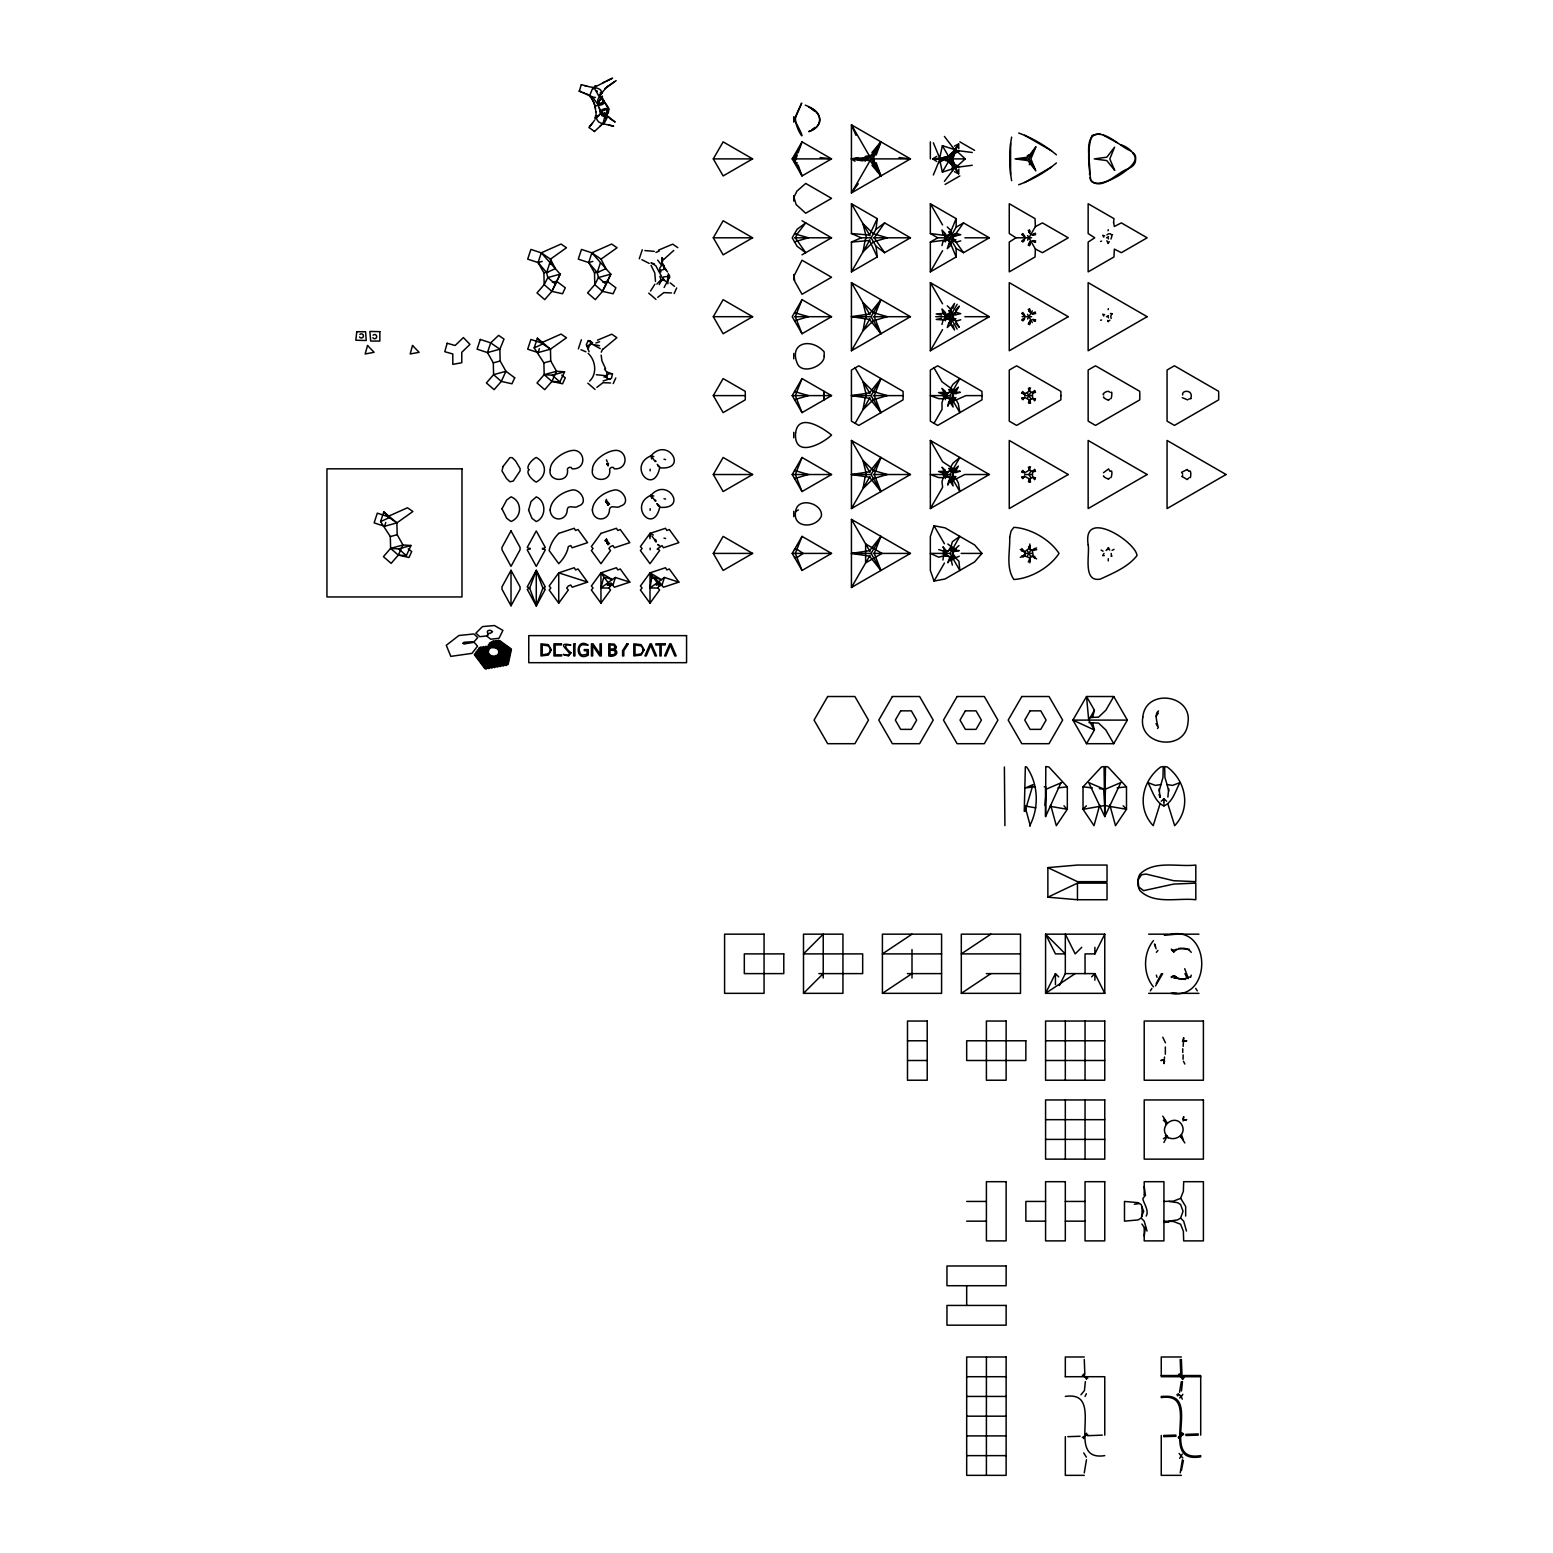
<?xml version="1.0" encoding="UTF-8"?>
<svg xmlns="http://www.w3.org/2000/svg" width="1553" height="1553" viewBox="0 0 1553 1553"><rect width="100%" height="100%" fill="white"/><g stroke="black" fill="none" stroke-linecap="round" stroke-linejoin="round"><path stroke-width="1.5" d="M1045.79 766.561L1045.577 816.567L1060.99 782.634M956.163 256.963L948.961 239.628L930.344 242.054L930.344 271.872L956.163 256.963L956.163 248.441L950.009 237.803L937.721 237.803L930.344 242.054M941.526 315.084L936.226 313.958L943.117 313.434L946.961 315.414L948.961 314.89L950.417 313.415L950.63 309.086L954.532 303.398L952.843 308.562M1168.73 788.613L1167.875 797.116M606.621 539.862L606.466 538.794M982.02 395.607L981.962 399.859L937.721 425.406L933.994 423.328L930.344 421.154L930.344 370.06L933.994 367.886L937.721 365.809L981.962 391.356L982.02 395.607L965.927 395.607L956.221 399.936L952.649 397.607L956.221 399.936L958.356 404.013L959.851 412.632L950.009 395.607L959.851 378.583L953.115 384.193L950.65 388.075L950.417 392.327L950.65 388.075L942.05 381.824L933.994 367.886M1164.536 1057.069L1163.896 1063.591L1164.614 1061.029M1084.266 1472.885L1086.479 1459.762M1180.202 1472.885L1182.415 1459.762M610.213 118.785C605.651 112.534 606.951 125.754 601.05 123.153C595.226 121.6 596.08 113.99 596.08 111.971M745.324 395.607L745.246 399.859L723.135 412.632L713.293 395.607L723.135 378.583L745.246 391.356L745.324 395.607L713.293 395.607M903.147 395.607L903.069 399.859L858.809 425.406L851.432 421.154L851.432 370.06L858.809 365.809L903.069 391.356L903.147 395.607L873.427 395.607M930.344 440.45L942.632 461.746L950.65 466.987L950.417 471.238L950.65 466.987L953.115 463.085L959.851 457.475L950.009 474.519L959.851 491.544L958.356 482.905L956.221 478.848L952.649 476.519L956.221 478.848L964.743 474.519L989.339 474.519L930.344 508.569L930.344 440.45L989.339 474.519M1024.262 811.326L1025.349 766.774L1026.649 767.007C1038.685 784.284 1039.112 808.22 1029.62 825.924M1183.134 1120.994L1183.716 1116.607L1182.998 1119.15M1183.134 1054.914L1183.095 1059.243M950.669 560.652L950.417 556.712L952.358 565.098M1029.853 543.996L1029.503 548.442M1010.595 143.322L1010.595 174.46M1108.163 321.432L1109.832 320.19M945.331 399.723L945.428 397.568L948.961 397.432L952.3 402.149L953.115 407.041L950.65 403.139L950.417 398.888L950.65 403.139M945.331 478.635L945.428 476.48L948.961 476.344L952.3 481.042L953.115 485.934L950.65 482.051L950.417 477.8L950.65 482.051M954.454 171.665L958.628 173.839L958.842 169.122M655.502 281.462L654.784 272.998L651.076 265.388M650.105 470.87L650.183 469.22M650.105 510.316L650.183 508.685M650.105 549.762L650.183 548.131M1106.862 240.696L1108.201 243.452L1108.434 242.443M1181.425 1470.477L1183.405 1460.402M950.514 154.174L948.961 157.067M1155.995 723.698C1161.566 733.094 1152.19 714.632 1158.557 710.925M589.111 351.754L586.296 344.63L588.315 340.612L590.528 341.252L590.412 344.805L586.626 345.775M950.514 548.694L952.3 546.889L948.495 550.791L943.215 552.13L948.456 550.733L950.514 548.694L952.358 541.745L959.851 536.387L950.009 553.412L930.344 553.412L938.73 557.216L945.661 555.353L948.456 556.11L952.3 559.954L948.495 556.052L943.215 554.712L945.661 555.353M1144.212 1235.955L1145.454 1227.316M1104.008 553.412L1102.708 555.663L1104.261 555.586M606.466 459.882L607.262 461.998M606.466 499.348L606 500.357M1182.745 1052.488L1182.745 1048.78M1142.057 1206.526L1142.057 1216.077M930.344 233.532L948.961 235.978L956.163 218.643L930.344 203.734L930.344 233.532L937.721 237.803M950.417 234.522L950.591 230.174L947.291 226.952M1146.211 1216.077C1149.744 1210.156 1142.212 1201.265 1142.989 1198.353L1145.454 1195.266L1144.212 1186.628M1185.677 1216.077L1185.677 1206.526L1180.862 1198.586M876.028 229.281L877.251 218.643L851.432 203.734L851.432 233.532L861.274 237.803L871.097 237.803L876.028 229.281L884.628 222.894L910.446 237.803L884.628 252.693L876.028 246.306L871.097 237.803M956.163 218.643L956.163 227.146L948.534 240.346L950.591 245.432L947.291 248.635L948.786 243.918L951.756 240.831L955.91 239.803L952.028 241.297M651.716 578.143L654.318 577.444L659.889 583.482L657.948 588.005L650.008 588.005L651.716 578.143L650.008 572.843L665.461 567.738L666.878 569.912L669.285 568.961L678.875 582.123L663.422 587.228L660.141 583.054M1108.279 242.928L1109.288 241.647M942.962 560.012L943.409 556.459L946.961 554.712M950.417 313.415L950.63 309.086L947.291 305.863M952.028 320.209L955.91 318.695L951.756 319.743L948.786 322.83L947.291 327.547L950.63 324.305L951.057 321.102L948.786 318.811L945.661 317.996L943.117 319.976L941.972 324.48M1159.14 791.021L1162.983 777.393L1163.216 766.541L1160.615 767.007C1141.921 780.907 1136.427 808.084 1153.219 825.672L1159.916 804.26M1032.531 393.608L1032.531 397.626M1032.531 472.5L1032.531 476.519M1032.531 551.412L1033.366 557.197M1025.077 553.412L1023.621 555.993L1020.282 557.313M1024.922 237.803L1024.029 240.773M1025.174 553.412L1024.456 555.76M649.562 536.523L650.008 533.397L665.461 528.292L666.878 530.466L669.285 529.515L678.875 542.657L663.422 547.763L662.005 545.588L657.171 549.16M950.591 245.432L951.057 242.21L945.661 239.084L943.117 241.103L941.972 245.588M1028.28 562.031L1030.784 556.653M1109.832 392.132C1107.716 389.337 1100.922 394.598 1103.756 394.967M1190.743 398.461C1194.005 389.551 1181.464 389.648 1182.668 394.967M1029.425 232.775L1029.406 229.825L1030.027 231.669M1108.298 558.672L1108.24 560.885M1030.085 322.791L1029.464 324.655L1030.027 320.792M1030.027 243.937L1029.406 245.782L1030.027 241.899M1109.832 471.025L1108.531 468.948L1103.465 472.733M1187.171 469.627L1188.724 471.025M649.989 538.677L650.008 533.397L640.418 546.54L642.068 548.558L640.418 550.558L650.008 563.7L659.598 550.558L657.948 548.558M1029.425 311.668L1029.464 308.756L1030.085 310.619M1029.212 401.839L1029.445 400.732L1029.464 403.314L1030.027 399.703M1029.212 480.751L1029.445 479.644L1029.464 482.226L1030.027 478.615M874.242 158.891L873.427 162.929L876.203 162.832L880.939 175.935L871.971 165.278M667.829 280.977L667.945 283.753M607.126 377.01L606.738 372.021L604.486 369.109M599.342 95.51L600.351 94.054A16.52 16.423 48.5 0 1 600.778 92.636L600.351 92.636M944.418 136.431L954.435 149.515L942.38 145.691L939.681 158.037L935.003 158.891L949.019 160.6L957.502 171.878L951.989 158.891L957.502 145.904L949.019 157.183L939.681 158.037L933.353 142.818M1011.644 137.11C1009.101 151.34 1009.101 166.443 1011.644 180.672M1029.154 322.946L1029.425 321.723M1182.668 475.16L1182.066 476.596M1029.328 164.754L1029.6 163.589M1029.154 244.054L1029.425 242.831M948.786 401.722L947.738 406.187L950.611 400.558L948.786 401.722L951.756 398.655L955.91 397.607L952.028 399.102M948.786 480.634L947.738 485.08L950.611 479.469L948.786 480.634L951.756 477.547L955.91 476.519L952.028 478.013M1023.388 557.003L1024.301 555.411M1108.046 230.737L1108.298 229.708M952.843 324.849L954.532 330.012L950.63 324.305L950.417 319.996L948.961 318.52L946.961 317.996L943.117 319.976L936.226 319.433L941.526 318.326M1174.262 950.009L1173.796 951.814L1171.525 949.873M669.673 277.055L664.121 287.48M950.417 550.131L950.669 546.171L947.815 544.016M629.819 582.123L620.249 568.961L617.822 569.912L616.405 567.738L600.953 572.843L610.543 585.986L608.892 588.005L600.953 588.005L603.515 578.143L605.573 577.444L612.212 579.58L615.396 577.483L629.819 582.123L614.386 587.228L611.106 583.054L607.223 585.209L612.969 585.035L615.396 577.483M1092.633 717.117L1094.419 710.226L1086.518 696.52L1113.753 696.52L1127.362 720.107L1113.753 743.693L1086.518 743.693L1072.909 720.107L1086.518 696.52L1088.711 720.107L1094.419 729.988L1086.518 743.693M963.52 252.693L952.96 237.803L963.52 222.894L989.339 237.803L963.52 252.693L956.163 248.441M955.639 323.238L959.269 327.275L952.96 316.696L959.269 306.135L955.639 310.173M1165.332 1047.013L1165.332 1054.254M1029.367 548.578L1030.357 545.88M1030.901 392.152L1028.804 389.919L1030.551 388.056M1030.901 471.064L1028.804 468.831L1030.551 466.968M954.532 390.366L953.057 395.607L954.532 400.849L953.115 395.607L954.532 390.366L958.356 387.202L956.221 391.278L952.649 393.608L956.221 391.278M954.532 469.278L953.057 474.519L954.532 479.761L953.115 474.519L954.532 469.278L958.356 466.114L956.221 470.19L952.649 472.52L956.221 470.19M953.115 553.412L954.532 548.17L953.057 553.412L954.532 558.672L952.105 553.412M960.763 240.87L956.318 242.113L952.649 239.803L952.105 237.803L952.649 235.804L956.318 233.474L960.763 234.736L955.91 235.804L951.756 234.755L948.786 231.688L950.611 232.853M960.763 319.763L956.299 321.044L952.649 318.695L952.105 316.696L952.649 314.715L956.299 312.367L960.763 313.648L955.91 314.715L951.756 313.667L948.786 310.581L950.611 311.745M958.939 151.029L954.532 153.65L952.649 156.892M1099.718 804.959L1094.03 825.672L1083.023 809.307L1083.023 786.866L1101.426 767.007L1104.047 766.541L1104.765 816.567L1120.82 782.596L1105.484 789.138L1104.765 805.522L1083.023 809.307L1086.382 805.793M1108.085 309.649L1108.357 308.659M1181.484 1390.944L1182.493 1381.568M946.049 553.412L945.991 556.401M1182.998 1040.238L1183.716 1037.676L1183.134 1046.353M953.542 157.144L954.532 153.65M1163.896 1142.484L1167.177 1136.175C1157.994 1126.857 1174.282 1113.579 1181.503 1124.294C1188.045 1134.777 1173 1143.746 1165.371 1135.282M603.476 100.557A2.232 2.232 0 0 0 600.797 98.965A5.435 5.416 -70.1 0 0 598.992 105.002L598.895 104.925M1190.627 977.322L1191.248 975.148M1028.358 402.906L1030.901 399.063M1028.358 481.818L1030.901 477.975M661.5 280.2L659.249 284.607M606.097 113.835L606.835 111.894M600.642 94.811C604.855 86.696 590.664 87.919 587.189 86.191M1024.98 811.501L1033.017 784.653L1025.349 787.934L1035.074 786.789M659.967 270.474L663.772 269.504L663.888 265.971L661.656 265.311L659.909 267.795L659.559 271.697L661.151 271.794M669.459 277.521L669.421 275.017M606 539.823L607.262 540.91M600.293 94.519L606.194 87.803L616.172 80.601M601.788 111.564C601.03 117.446 611.047 113.777 607.961 109.855A4.64 4.64 0 0 0 602.059 111.738M678.875 582.123L664.432 577.483L662.005 585.035L659.598 585.986L650.008 572.843L640.418 585.986L642.068 588.005L640.418 590.024L650.008 603.166L659.598 590.024L657.948 588.005M380.601 521.614L383.805 511.888L396.889 522.876L397.16 534.698L402.984 544.987L398.325 555.1L391.142 563.37L383.436 556.653L390.599 548.384L402.984 544.987L411.001 545.491L406.362 555.625L398.325 555.1L390.599 548.384L390.327 536.581L380.601 521.614L389.357 517.595M383.805 511.888L387.706 516.567L407.488 507.773L412.904 511.5L396.889 522.876L387.706 516.567L377.321 513.15L374.118 522.876L384.523 526.292L385.804 522.41M555.566 284.257L547.84 277.56L546.617 272.629L538.095 262.554L527.69 259.137L530.893 249.412L541.279 252.828L560.206 274.143L551.897 291.362L544.715 299.632L537.008 292.915L544.171 284.645L543.899 272.843L538.095 262.554L541.279 252.828L561.06 244.035L566.476 247.762L550.461 259.137L550.558 263.874M549.801 262.903L546.617 272.629L555.372 268.611L550.461 259.137L541.279 252.828M534.174 347.911L537.377 338.185L550.461 349.173L550.733 360.995L556.556 371.283L551.897 381.397L544.715 389.667L537.008 382.95L544.171 374.681L556.556 371.283L564.574 371.788L559.934 381.922L551.897 381.397L544.171 374.681L543.899 362.878L534.174 347.911L542.929 343.892M537.377 338.185L541.279 342.864L561.06 334.07L566.476 337.797L550.461 349.173L541.279 342.864L530.893 339.447L527.69 349.173L538.095 352.589L539.376 348.707M603.01 282.374L607.145 281.248L615.881 287.771L613.144 293.75L602.486 291.362L594.78 284.645L594.508 272.843L588.684 262.554L591.868 252.828L611.649 244.035L617.065 247.762L601.05 259.137L591.868 252.828L581.482 249.412L578.279 259.137L588.684 262.554L597.206 272.629L598.429 277.56L606.155 284.257L602.486 291.362L595.323 299.632L587.597 292.915L594.78 284.645L598.429 277.56L610.795 274.143L591.868 252.828M600.39 262.903L597.206 272.629L605.961 268.611L601.05 259.137M578.376 348.862L581.366 339.758M639.273 258.827L642.282 249.722M1028.222 324.092L1030.901 320.151M1028.222 245.18L1029.697 242.21L1033.929 240.54M607.048 111.408L607.553 107.972M934.032 525.749L930.344 536.387L930.344 570.456L934.032 581.094L945.098 578.958L974.585 561.934L981.962 553.412L974.585 544.909L945.098 527.865L934.032 525.749L944.418 543.725M607.689 109.758L607.728 109.681A5.105 2.465 -16.3 0 0 600.234 111.661A15.161 6.794 11.7 0 1 600.332 112.534L599.943 114.281L605.301 114.204L614.872 121.872M798.087 152.776L802.027 141.867L831.534 158.891L802.027 175.935L792.205 158.891L802.027 141.867L794.165 158.891L802.027 175.935L798.087 165.026M802.027 299.671L795.33 316.696L802.027 333.74L831.534 316.696L802.027 299.671L792.205 316.696L802.027 333.74M876.203 154.951L880.939 141.867L871.971 152.505L873.427 154.854L865.137 156.465M802.027 378.583L795.33 395.607L802.027 412.632L831.534 395.607L802.027 378.583L792.205 395.607L802.027 412.632M802.027 457.475L795.33 474.519L802.027 491.544L831.534 474.519L802.027 457.475L792.205 474.519L802.027 491.544M880.939 299.671L874.242 316.696L880.939 333.74L869.525 319.413L851.432 316.696L869.525 313.978L880.939 299.671L871.097 316.696L880.939 333.74M802.027 536.387L795.33 553.412L802.027 570.456L831.534 553.412L802.027 536.387L792.205 553.412L802.027 570.456M880.939 378.583L874.242 395.607L880.939 412.632L869.525 398.325L851.432 395.607L869.525 392.89L880.939 378.583L871.097 395.607L880.939 412.632M880.939 457.475L874.242 474.519L880.939 491.544L869.525 477.237L851.432 474.519L869.525 471.801L880.939 457.475L871.097 474.519L880.939 491.544M880.939 536.387L874.242 553.412L880.939 570.456L869.525 556.129L851.432 553.412L869.525 550.694L880.939 536.387L871.097 553.412L880.939 570.456M949.446 558.401L947.815 562.807L950.766 558.09M536.27 570.378L529.67 588.141L536.27 605.884L545.297 589.344L542.871 588.141L536.27 570.378L527.224 586.937L529.67 588.141L527.224 589.344L536.27 605.884L542.871 588.141L545.297 586.937L536.27 570.378L536.27 605.884M1022.864 320.986L1024.301 318.773M1022.864 242.093L1024.301 239.88M1022.883 399.742L1024.708 397.122M1022.883 478.654L1024.708 476.033M1103.62 396.889C1101.795 396.791 1108.939 401.955 1109.832 399.082M1103.62 475.8C1101.795 475.684 1108.939 480.867 1109.832 477.994M877.251 218.643L869.525 235.085L851.432 233.532M933.353 174.965L939.681 159.745L942.38 172.092L954.435 168.268L944.418 181.352M1161.508 973.615L1156.208 983.476M1162.673 973.615L1155.529 985.941M601.263 352.182L602.603 349.153M662.18 262.146L663.519 259.118M551.897 291.362L560.206 274.143L547.84 277.56L544.171 284.645L551.897 291.362L562.555 293.75L565.292 287.771L556.556 281.248L552.422 282.374M602.486 291.362L610.795 274.143L606.155 284.257M613.221 383.591L615.784 378M674.138 293.556L676.7 287.965M858.285 157.668L851.432 158.891L870.107 160.6L880.939 175.935L873.077 158.891L880.939 141.867L870.107 157.183L851.432 158.891L854.985 161.26M1024.029 319.685L1024.708 318.229M654.9 284.16L650.513 291.052M1179.542 1392.303L1181.309 1381.626M1085.042 1396.438L1086.343 1393.74M1179.678 1458.325L1182.279 1454.113M604.777 116.591L602.855 124.298M1058.738 976.895L1055.438 973.615L1045.577 993.338L1104.765 993.338L1104.765 934.168L1045.577 934.168L1045.577 993.338L1075.181 973.615M1059.398 985.456L1065.319 973.615L1065.319 934.168L1075.181 953.891L1081.742 947.311M1085.042 973.615L1085.042 953.891L1094.904 953.891L1104.765 934.168M666.509 281.753L662.452 279.404M793.758 116.727L793.758 122.143M793.758 195.639L793.758 201.055M793.758 353.443L793.758 358.859M793.758 432.355L793.758 437.771M793.758 511.248L793.758 516.683M1178.552 1438.059L1181.581 1432.662M865.137 161.337L866.438 158.891M511.015 570.3L501.988 586.859L501.988 589.266L511.015 605.806L520.061 589.266L520.061 586.859L511.015 570.3L511.015 605.806M1083.528 1438.602L1086.556 1433.205M1179.465 1438.602L1182.493 1433.205M713.293 158.891L723.135 141.867L752.623 158.891L723.135 175.935L713.293 158.891L752.623 158.891M713.293 237.803L723.135 220.759L752.623 237.803L723.135 254.828L713.293 237.803L752.623 237.803M713.293 316.696L723.135 299.671L752.623 316.696L723.135 333.74L713.293 316.696L752.623 316.696M793.758 274.532L793.758 279.967M870.107 160.6L851.432 192.96L851.432 124.822L910.446 158.891L851.432 192.96L858.285 183.739M862.847 160.93L851.432 158.891L871.097 158.891L880.939 141.867M713.293 474.519L723.135 457.475L752.623 474.519L723.135 491.544L713.293 474.519L752.623 474.519M861.274 237.803L851.432 242.054L851.432 271.872L869.952 239.803M713.293 553.412L723.135 536.387L752.623 553.412L723.135 570.456L713.293 553.412L752.623 553.412M942.38 172.092L949.019 160.6L945.661 160.833M936.731 156.348L932.751 158.891L950.009 158.891L958.628 143.944L954.454 146.137M851.432 350.764L910.446 316.696L851.432 282.646L851.432 350.764L869.952 318.714M930.344 271.872L942.555 250.693M855.082 423.348L869.952 397.607M1034.842 169.161L1028.921 158.891L1034.842 148.622M930.344 350.764L930.344 282.646L989.339 316.696L930.344 350.764L942.555 329.605M950.203 320.908L948.534 319.258L957.133 304.349M851.432 508.569L910.446 474.519L851.432 440.45L851.432 508.569L869.952 476.519M1016.011 237.803L1009.256 242.054L1009.256 271.872L1035.055 256.963L1035.366 248.985L1028.921 237.803L1016.011 237.803L1009.256 233.532L1009.256 203.734L1035.055 218.643L1035.366 226.622L1028.921 237.803M1027.581 240.113L1028.261 238.91M933.994 423.328L942.05 409.39L941.972 402.848L943.156 398.81L945.428 397.568M851.432 587.48L910.446 553.412L851.432 519.362L851.432 587.48L870.01 555.314M1027.581 319.006L1028.261 317.821M1032.299 322.578L1028.921 316.696L1032.299 310.833M930.344 508.569L942.632 487.273L941.972 481.76L943.156 477.722L945.428 476.48M1106.493 237.803L1108.493 236.638M1027.329 398.364L1028.261 396.733M1024.747 395.607L1028.921 395.607L1030.998 392.016M934.032 581.094L944.418 563.098M1106.493 316.696L1108.493 315.55M1024.747 474.519L1028.921 474.519L1030.998 470.908M1027.523 555.819L1028.261 554.537M1024.747 553.412L1028.921 553.412L1030.998 549.82M1088.711 720.107L1094.419 710.226M1113.753 696.52L1105.852 710.226L1098.553 717.117L1088.983 717.622M597.517 116.941C603.806 111.001 593.168 119.367 595.381 119.018M1180.979 1397.273L1182.823 1394.283M594.566 120.299L593.964 121.018M1030.105 557.294L1029.853 562.846M1150.327 990.872L1151.899 988.407M1046.314 766.541L1048.916 767.007L1067.319 786.866L1067.319 809.307L1056.312 825.672L1050.624 804.959M1157.567 728.493L1158.422 727.231M593.479 121.736L588.878 127.482L594.488 131.442M1029.95 547.685L1025.368 551.276M1034.725 548.403L1032.939 550.422M601.36 93.238L602.428 92.869M558.731 603.166L568.32 590.024L566.67 588.005L568.32 585.986L570.747 585.035L572.164 587.228L587.597 582.123L578.027 568.961L575.6 569.912L574.183 567.738L558.731 572.843L549.16 585.986L550.791 588.005L549.16 590.024L558.731 603.166L558.731 572.843L587.597 582.123M600.953 588.005L612.212 579.58L600.953 572.843L591.382 585.986L593.013 588.005L591.382 590.024L600.953 603.166L610.543 590.024L608.892 588.005M884.628 222.894L874.242 237.803L884.628 252.693M592.489 123.192L591.111 124.881M1187.715 399.897L1182.26 397.665M589.616 381.087C597.478 373.671 595.595 360.374 588.199 353.366M1110.414 313.512C1114.627 313.745 1109.483 313.648 1111.133 318.462M955.949 549.218L952.649 551.431L958.939 545.549M1156.364 952.338L1157.917 950.455M1111.734 314.036L1111.948 313.764M590.781 125.269L589.674 126.589M1153.471 940.633C1142.93 953.096 1142.93 974.41 1153.471 986.873M1179.678 1397.952L1180.979 1396.438L1179.678 1394.924M664.024 259.215L673.75 250.46M594.372 131.578L602.836 123.677L613.61 126.201M603.049 349.173L616.871 337.68L611.804 334.186L597.459 340.185M1023.058 318.734L1021.758 320.19L1023.388 319.607M1023.058 239.9L1021.758 241.356L1023.388 240.715M1176.223 949.116L1173.796 951.814L1171.389 949.116M592.392 88.851L589.888 95.024L594.022 103.08M650.008 588.005L664.432 577.483M954.61 555.411L951.989 556.848M1033.347 391.802L1034.647 390.424M1033.347 470.695L1034.647 469.317M657.754 297.361L663.849 292.624L671.478 292.935M596.857 387.376L602.972 382.698L610.562 382.97M949.757 154.951L952.3 152.369M943.215 394.326L948.495 392.967L952.3 389.085L948.456 392.928L943.215 394.326L938.556 392.579L943.156 392.404L946.961 394.326L943.156 392.404M943.215 473.219L948.456 471.821L952.3 467.977L948.495 471.879L943.215 473.219L938.556 471.491L943.156 471.297L946.961 473.219L943.156 471.297M803.503 993.338L842.949 993.338L842.949 934.168L803.503 934.168L803.503 993.338L823.226 973.615M1091.604 976.895L1094.904 973.615L1104.765 993.338M1032.9 392.773L1035.307 391.278L1031.891 392.598M1032.9 471.685L1035.307 470.171L1031.891 471.491M945.331 233.668L945.331 241.919L946.495 237.803L945.331 233.668L941.972 230.019L943.117 234.484L946.282 235.862L950.203 233.61M945.331 312.58L945.331 320.83L946.495 316.696L945.331 312.58L941.972 308.931L943.117 313.434L946.282 314.774L950.203 312.502M1033.89 391.764L1033.075 392.579L1034.162 392.23M1033.89 470.675L1033.075 471.491L1034.162 471.141M603.108 381.009L611.474 378.33L612.484 373.904L609.009 373.768L605.922 375.729L596.294 374.719M1004.383 766.988L1004.907 825.652M662.51 279.443L663.675 276.9L669.032 276.259M1022.243 556.712L1024.495 555.45M943.117 241.103L946.961 239.084M943.117 319.976L946.961 317.996M1036.608 547.898L1031.658 550.441M1056.409 162.968C1045.363 172.267 1032.279 179.837 1018.69 184.749M1161.256 801.212L1163.935 798.766L1166.633 801.212M972.256 152.505L955.91 150.369L965.248 158.891L955.91 167.413L972.256 165.278M1106.862 234.891C1109.619 232.115 1113.637 234.231 1110.939 239.046M530.117 548.267L527.224 549.878L536.27 566.437L545.297 549.878L542.405 548.267M542.405 549.083L545.297 547.471L536.27 530.932L527.224 547.471L530.117 549.083M656.259 585.209L659.889 583.482M1031.891 313.687L1035.502 312.25L1033.599 312.638M1171.525 977.633L1173.796 975.692L1176.417 976.915M808.764 107.235C823.245 111.583 823.226 127.404 808.667 131.617C827.244 124.686 820.217 110.671 805.289 105.158M606.563 114.98L607.029 116.65L604.078 112.573M604.894 88.56L605.922 87.745M1031.891 234.775L1035.579 233.377L1033.657 233.765M653.813 456.601L650.979 455.805C626.966 466.055 653.502 496.436 659.714 467.802C688.891 470.656 668.062 436.082 650.979 455.805L651.658 458.931M653.813 496.048L650.979 495.252C627.956 505.385 653.386 535.183 659.714 507.268C688.251 509.772 667.635 476.441 650.979 495.252L651.658 498.377M1027.232 155.999L1028.843 154.756M1028.843 391.472L1025.368 393.472M1028.843 470.365L1025.368 472.384M606.505 87.279L607.922 86.211M963.52 222.894L956.163 227.146M600.215 125.832L601.38 125.036M608.038 86.133L612.29 83.163M811.928 129.598L814.82 127.56M798.456 509.869L796.495 510.956M1114.064 549.316L1112.123 550.364M1177.426 1395.817L1179.193 1394.613M1080.946 1394.769L1084.44 1390.537L1085.372 1381.626M1176.883 1394.769L1178.397 1393.74M1163.411 1138.737L1167.177 1136.175L1168.07 1137.98M1106.144 550.5L1108.493 547.918L1109.735 550.111M1188.724 477.994L1187.23 479.547L1182.26 476.577M612.542 82.988L614.872 81.455M911.999 934.168L882.415 953.891L941.584 953.891M882.415 993.338L941.584 993.338L941.584 934.168L882.415 934.168L882.415 993.338L911.999 973.615M990.892 934.168L961.307 953.891L1020.496 953.891M961.307 993.338L1020.496 993.338L1020.496 934.168L961.307 934.168L961.307 993.338L990.892 973.615M599.885 97.8L593.945 87.512L612.561 78.116M1051.556 166.967L1024.592 182.536M948.786 243.918L950.611 242.753M948.786 322.83L950.611 321.665L950.417 319.996M1189.695 977.031L1183.386 979.166L1178.513 978.584L1173.796 975.692L1171.176 976.915M1155.995 716.515L1158.422 712.982M802.027 254.828L831.534 237.803L802.027 220.759M945.098 184.438L959.851 175.935M851.432 271.872L877.251 256.963L876.028 246.306M478.615 648.28L481.003 646.883M477.179 650.241L483.546 646.553M489.273 643.253L493.64 640.729M475.723 652.221L486.108 646.223M488.186 645.019L496.145 640.438M474.286 654.182L487.448 646.592M488.302 646.087L498.629 640.127M474.577 655.152L488.205 647.29M489.059 646.786L499.833 640.574M475.179 655.948L488.962 647.989M489.836 647.485L500.707 641.214M475.781 656.744L489.7 648.708M490.593 648.183L501.58 641.835M476.383 657.521L489.001 650.241M492.942 647.97L502.473 642.476M476.985 658.317L488.516 651.658M494.825 648.028L503.347 643.097M477.586 659.113L488.632 652.745M496.125 648.416L504.22 643.738M478.188 659.909L489.02 653.658M497.115 648.979L505.113 644.359M478.79 660.704L489.641 654.434M497.872 649.678L505.987 645M479.392 661.5L490.496 655.075M498.416 650.513L506.86 645.621M479.993 662.277L491.622 655.56M498.688 651.484L507.753 646.262M480.595 663.073L493.097 655.851M498.571 652.687L508.627 646.883M481.197 663.869L495.718 655.482M497.348 654.531L509.5 647.523M481.799 664.665L510.393 648.145M482.381 665.461L511.267 648.785M482.983 666.237L511.5 649.775M483.585 667.033L511.228 651.076M484.187 667.829L510.937 652.396M484.788 668.625L510.646 653.697M485.875 669.129L510.374 654.997M488.729 668.625L510.083 656.298M491.583 668.12L509.792 657.598M494.436 667.615L509.52 658.899M497.271 667.111L509.229 660.2M500.124 666.606L508.957 661.5M502.978 666.082L508.666 662.82M505.832 665.577L508.375 664.121M938.73 162.696L943.215 160.192M1082.344 1437.418L1087.741 1434.39M1178.281 1437.418L1183.677 1434.39M1160.829 784.576L1155.316 785.41L1147.881 782.596C1152.481 790.613 1154.83 801.853 1163.935 805.949C1173.059 801.853 1175.407 790.613 1179.989 782.596L1172.573 785.41L1167.06 784.576L1164.905 777.393L1164.672 766.541L1167.274 767.007C1185.948 780.907 1191.442 808.084 1174.67 825.672L1167.972 804.26M1180.144 1435.069L1183.134 1433.477M656.861 284.102L660.976 279.928L659.85 276.376M946.961 396.889L943.156 398.81L938.556 398.636L930.344 395.607L950.009 395.607M946.961 475.8L943.156 477.722L938.556 477.547L930.344 474.519L950.009 474.519M1188.724 399.082L1190.918 398.636M611.96 78.407L606 81.241M1047.867 897.188L1077.452 883.133L1107.037 883.133L1107.037 899.731L1077.452 899.731L1047.867 897.188L1047.867 867.603L1077.452 865.06L1107.037 865.06L1107.037 881.658L1077.452 881.658L1047.867 867.603M604.816 81.804L602.913 82.678M659.462 281.656L661.966 280.549M600.662 110.826L600.759 110.904A4.426 4.407 0 0 0 605.631 114.806M1112.53 234.639L1111.696 234.891M1061.631 782.596L1046.314 789.138L1045.091 805.541M959.249 556.207L955.949 557.605L952.649 555.411M956.299 312.367L953.29 313.59L952.435 316.696L953.29 319.821L956.299 321.044M599.691 97.198L599.477 97.276A4.834 4.756 -70.8 0 0 598.293 103.605M956.318 233.474L953.29 234.678L952.435 237.803L953.29 240.909L956.318 242.113M1036.705 549.665L1031.871 550.636M595.673 85.726L594.605 86.133M658.414 250.188L672.721 244.151L677.787 247.645M655.91 252.401L659.171 251.14M595.906 342.98L599.613 341.757M1033.017 313.745L1034.201 313.376M1033.017 234.833L1034.201 234.484M1100.572 241.433L1101.582 241.123M950.611 390.657L948.786 389.492L951.756 392.579L955.91 393.608L960.298 392.288L952.028 392.113M950.611 469.569L948.786 468.404L951.756 471.471L955.91 472.52L960.298 471.18L952.028 471.005M1034.764 556.42L1031.658 556.401M1184.201 1120.354L1186.744 1119.635L1184.493 1120.062M1184.201 1041.442L1186.764 1040.724L1182.415 1041.345M1163.411 1059.825L1160.848 1060.544L1163.022 1060.097M595.265 106.089L598.662 105.158M538.095 262.554L542.211 261.409M543.899 272.843L548.461 271.581M588.684 262.554L592.8 261.409M594.508 272.843L599.05 271.581M493.31 362.878L500.144 360.995L499.872 349.173L504.026 339.098L498.629 335.37L490.69 342.864L487.487 352.589L493.31 362.878L493.582 374.681L486.4 382.95L494.126 389.667L501.308 381.397L505.948 371.283L500.144 360.995M538.095 352.589L550.461 349.173M543.899 362.878L550.733 360.995M544.171 374.681L552.208 375.205L564.574 371.788M384.523 526.292L396.889 522.876M390.327 536.581L397.16 534.698M390.599 548.384L398.636 548.908L411.001 545.491M1024.475 397.646L1021.544 397.976M1024.475 476.538L1021.544 476.887M945.661 156.969L948.456 156.212L943.215 157.61L946.961 157.61M1100.572 320.248L1101.582 319.996M1035.521 392.443L1032.337 392.734M1035.521 471.355L1032.337 471.627M1035.657 313.609L1032.337 313.822L1028.785 310.988M1035.657 234.697L1032.337 234.911M1178.63 948.417L1189.365 949.368M954.61 551.431L959.249 550.616L951.989 549.995M601.962 115.698L603.088 115.543A10.056 7.765 -15.2 0 1 605.786 115.64M1164.323 935.314L1176.572 934.168M595.459 97.412L592.819 97.334L598.681 105.701M1033.017 319.666L1035.657 319.802M1033.017 240.754L1035.657 240.89M1035.521 398.772L1032.337 398.5M1035.521 477.683L1032.337 477.392M596.177 117.465L594.838 117.582M1176.087 977.633L1173.796 977.963L1185.599 979.419M1134.311 1204.274L1139.125 1203.594M1111.036 398.616C1111.696 397.976 1112.492 389.958 1111.036 392.598M1111.036 477.509C1111.366 477.683 1113.21 468.967 1110.414 471.316M1189.947 477.509C1190.763 479.508 1191.636 469.006 1189.326 471.316M851.432 242.054L869.525 240.521L877.251 256.963M1057.981 787.876L1067.319 786.866M1117.151 787.876L1126.488 786.866L1126.488 809.307L1115.5 825.672L1109.813 804.959M1021.66 555.935L1023.213 555.799M1032.337 319.588L1033.929 319.452M1031.871 556.207L1033.172 556.11M654.259 251.353L644.864 250.577M1087.508 1435.71L1102.3 1435.127M1163.935 1201.44L1173.505 1201.129L1180.591 1198.353L1183.367 1191.267L1183.677 1181.697L1203.4 1181.697L1203.4 1240.886L1183.677 1240.886L1183.367 1231.335L1180.591 1224.23L1173.505 1221.473L1163.935 1221.163M1168.865 1221.163L1177.504 1219.92L1180.591 1218.076L1183.056 1211.301L1180.591 1204.507L1177.504 1202.663L1168.865 1201.44M1080.111 1436.273L1067.785 1436.661M1185.813 1434.351L1198.237 1433.943M1175.951 1435.088L1163.721 1435.477M1176.048 1436.273L1163.721 1436.661M1185.91 1435.516L1198.237 1435.127M1163.935 1222.386L1168.865 1222.075M600.04 97.14L604.544 102.246M797.291 162.832L794.534 162.929L797.291 154.951L792.205 158.891L831.534 158.891L820.12 157.571M794.534 241.841L808.414 237.803L794.534 233.765M794.534 320.733L808.414 316.696L794.534 312.677M794.534 399.645L808.414 395.607L794.534 391.57M794.534 478.557L808.414 474.519L794.534 470.481M794.534 557.449L797.291 557.372L803.153 553.412L797.291 549.471L794.534 549.374M1171.04 993.338C1211.961 1000.831 1211.961 926.675 1171.04 934.168M873.077 158.891L910.446 158.891L899.032 157.571M951.989 158.891L965.248 158.891M1017.06 158.891L1028.921 158.891M1035.366 226.622L1042.432 222.894L1068.25 237.803L1042.432 252.693L1035.366 248.985M794.515 237.803L831.534 237.803M873.427 237.803L910.446 237.803M964.898 237.803L989.339 237.803M1030.202 237.803L1031.58 237.803M794.515 316.696L831.534 316.696M851.432 316.696L871.097 316.696M873.427 316.696L910.446 316.696M935.741 316.696L950.009 316.696M964.898 316.696L989.339 316.696M1022.146 316.696L1028.921 316.696M1030.202 316.696L1031.58 316.696M792.205 395.607L831.534 395.607M851.432 395.607L871.097 395.607M952.105 395.607L953.115 395.607M1030.202 395.607L1032.085 395.607M792.205 474.519L831.534 474.519M851.432 474.519L871.097 474.519M873.427 474.519L910.446 474.519M952.105 474.519L953.115 474.519M1030.202 474.519L1032.085 474.519M792.205 553.412L831.534 553.412M851.432 553.412L871.097 553.412M873.291 553.412L910.446 553.412M961.191 553.412L981.962 553.412M1030.202 553.412L1032.085 553.412M1127.362 720.107L1072.909 720.107L1094.419 729.988L1092.633 723.096M1148.676 934.168L1198.916 934.168M818.839 973.615L862.672 973.615L862.672 953.891L803.503 953.891L823.226 934.168L823.226 978.002M907.437 973.615L941.584 973.615M986.349 973.615L1020.496 973.615M1065.319 973.615L1094.904 973.615L1094.904 980.195M1148.676 993.338L1198.916 993.338M907.496 1040.782L927.219 1040.782M1045.577 1040.782L1104.765 1040.782M907.496 1060.505L927.219 1060.505M1045.577 1060.505L1104.765 1060.505M1045.577 1119.674L1104.765 1119.674M1045.577 1139.397L1104.765 1139.397M1144.212 1195.266L1145.454 1195.266M966.684 1201.44L986.407 1201.44M1045.577 1201.44L1025.854 1201.44L1025.854 1221.163L1045.577 1221.163M1065.319 1201.44L1085.042 1201.44M966.684 1221.163L986.407 1221.163M1065.319 1221.163L1085.042 1221.163M1084.266 1356.992L1065.319 1356.992L1065.319 1376.676M1181.387 1356.992L1161.256 1356.992L1161.256 1376.715L1200.702 1376.715M1161.256 1375.531L1200.702 1375.531L1200.702 1435.127M966.684 1376.715L1006.13 1376.715M1065.319 1376.715L1104.765 1376.715L1104.765 1435.127M966.684 1396.438L1006.13 1396.438M1065.319 1396.438C1107.27 1390.013 1062.796 1462.072 1104.765 1455.627M966.684 1416.181L1006.13 1416.181M966.684 1435.904L1006.13 1435.904M966.684 1455.627L1006.13 1455.627M1084.266 1475.35L1065.319 1475.35L1065.319 1436.661M1181.387 1475.35L1161.256 1475.35L1161.256 1435.477M1103.756 316.055L1102.727 314.23L1104.649 314.715M1044.276 786.827L1045.577 786.517L1045.577 816.567M599.536 345.698L594.527 344.766M1104.649 235.804L1102.727 235.318L1103.756 237.143M1172.534 993.221L1176.572 993.338M1066.814 809.288L1063.98 805.793M1111.055 556.323C1112.86 555.275 1111.385 557.954 1111.191 553.412M1088.983 722.591L1098.553 723.096L1105.852 729.988L1113.753 743.693M610.018 379.281L606.912 378.35L605.922 375.729M612.484 373.904L606.738 372.021M603.962 376.952L605.961 377.088M1023.427 555.392L1028.843 557.566M1021.66 550.907L1024.301 551.431M1083.023 786.866L1092.361 787.876M1099.369 788.633L1104.047 789.138L1104.765 805.522L1126.488 809.307L1123.149 805.793M601.225 92.403L602.467 92.539M938.73 549.607L946.961 552.13L943.409 550.364M1049.925 806.279L1067.319 809.307M1024.98 805.988L1035.851 807.871M1033.599 320.772L1035.502 321.16L1034.201 320.034M1033.657 241.822L1035.579 242.229L1034.201 241.123M1141.863 1224.016L1144.212 1227.316M551.897 381.397L562.555 383.785L565.292 377.806L561.798 375.205M398.325 555.1L408.983 557.488L411.72 551.509L408.225 548.908M1130.487 150.835C1118.568 145.691 1105.387 129.637 1091.992 135.519C1087.003 149.457 1088.537 165.744 1090.827 180.187C1101.135 191.64 1116.685 172.752 1127.517 169.005C1143.726 162.657 1132.273 148.059 1120.761 144.74M1100.553 134.14C1081.47 132.704 1091.468 162.638 1089.507 174.499M950.766 548.753L949.446 548.442L951.601 550.674M609.222 124.997L613.124 126.065M1021.544 393.239L1023.408 393.685M1021.544 472.151L1023.408 472.578M664.005 459.222L665.596 459.63M664.005 498.688L665.596 499.076M664.005 538.134L665.596 538.522M948.495 398.247L943.215 396.889L948.456 398.286L952.3 402.149M952.028 234.289L955.91 235.804M952.028 313.201L955.91 314.715M584.763 85.667L586.82 86.133L581.443 84.658M948.456 477.198L943.215 475.8L948.495 477.14L952.3 481.042M1024.805 394.54L1021.971 392.249L1024.475 393.588M1023.097 472.112L1024.204 472.423L1021.971 471.141L1024.475 472.481M1023.097 393.2L1024.204 393.511L1023.369 392.754M946.282 239.725L948.534 240.346M946.282 318.637L948.534 319.258M1032.881 556.226L1036.608 558.944M654.434 263.913L650.979 262.865L655.793 265.718L662.471 278.065M654.318 577.444L661.267 579.58L650.008 572.843L650.008 603.166M1020.282 549.51L1024.961 552.519M1018.69 133.034C1032.279 137.965 1045.363 145.516 1056.409 154.815M581.268 84.6L579.308 91.142M579.153 91.083L592.547 97.082M579.463 91.181L581.579 91.899M1032.939 556.42L1035.094 557.546M1024.339 314.599L1021.758 313.221L1023.058 314.677M583.054 92.423L584.704 93.044M604.486 101.527L602.137 99.062M600.234 348.61L591.266 343.64M580.958 349.716L585.966 351.832M641.874 259.681L649.173 263.408M1024.805 236.716L1021.758 234.251L1023.058 235.687M1025.368 397.743L1028.843 399.762M1025.368 476.655L1028.843 478.654M1104.047 789.138L1088.711 782.596L1104.765 816.567L1105.484 766.541L1108.085 767.007L1126.488 786.866M650.008 533.397L653.386 534.95M586.782 93.956L587.83 94.442M1103.445 135.227L1117.151 142.721M1101.135 550.053L1103.018 551.218M954.008 392.618L955.91 393.608M954.008 471.53L955.91 472.52M609.98 583.482L612.969 585.035M1024.592 135.247L1051.556 150.816M1178.824 1374.308L1184.221 1377.317M1178.281 1375.201L1183.677 1378.229M1082.344 1375.201L1087.741 1378.229M959.851 141.867L974.585 150.369M1218.678 391.356L1174.437 365.809L1170.71 367.886L1167.06 370.06L1167.06 421.154L1174.437 425.406L1218.678 399.859L1218.697 392.424M1139.786 391.356L1095.525 365.809L1091.817 367.886L1088.148 370.06L1088.148 421.154L1095.525 425.406L1139.786 399.859L1139.805 392.424M664.606 268.358L667.615 271.969M958.939 166.753L954.532 164.133L952.105 158.891M604.563 102.401L606.136 104.847M932.751 158.891L936.731 161.434M615.007 121.949L611.164 119.426M953.853 556.207L958.939 561.293L959.851 570.456L950.009 553.412M607.98 584.258L610.543 585.986M1163.411 1120.354L1167.177 1122.916L1162.77 1116.141M811.928 109.292L814.82 111.311M674.487 286.373L670.217 282.879M943.117 313.434L945.661 315.414L948.786 314.599L951.057 312.308L950.63 309.086M1030.784 550.189L1029.115 548.384M1030.901 234.348L1028.785 232.076M943.117 234.484L945.661 236.502L948.786 235.687L951.057 233.396L950.591 230.174M1021.777 548.558L1025.019 552.247M1180.862 1218.309L1183.677 1221.163L1186.473 1231.063M1141.397 1218.309L1144.212 1221.163L1147.026 1231.063M1182.804 1458.053L1179.135 1453.453M648.727 293.129L655.968 299.418M587.811 383.164L595.051 389.454M552.208 375.205L559.934 381.922M398.636 548.908L406.362 555.625M1023.388 313.803L1024.805 315.628M946.495 395.607L945.331 391.492L941.972 388.366L945.971 395.607M1028.571 546.85L1030.105 549.548M604.991 540.405L605.981 541.434L605.321 540.716M589.48 340.592L590.742 341.796M1032.9 398.442L1034.647 400.81M1032.9 477.353L1034.647 479.702M609.572 504.317L607.728 502.124A18.073 12.579 26.1 0 0 608.679 503.502M609.572 543.764L608.213 542.249M1022.883 391.472L1024.922 395.607M1022.883 470.384L1024.708 472.986M588.315 340.612L592.664 342.767L589.713 344.591L588.16 348.862L588.16 346.979M1132.875 152.815C1148.599 163.279 1091.332 196.319 1090.031 177.624M1022.864 312.425L1024.922 316.696M1022.864 233.513L1024.708 236.27M605.476 501.405L606.971 503.308M1086.343 1457.141L1083.742 1452.929M945.991 550.441L942.962 546.811L945.583 551.742M663.422 278.977L664.509 280.297M1191.248 952.338C1187.443 946.767 1178.222 947.252 1173.796 951.814L1173.35 950.009M1028.222 230.407L1029.154 231.552M1028.222 309.319L1029.154 310.464M1028.358 388.308L1029.445 390.482L1029.464 387.901L1029.445 390.579M1028.358 467.22L1029.445 469.394L1029.464 466.812L1029.445 469.491M661.656 265.311L657.657 260.069M1184.842 1142.95L1180.435 1136.175L1181.619 1137.922M664.16 265.932L661.772 262.185L662.063 257.584L661.947 263.583L666.451 270.203M654.958 540.502L655.948 541.822M589.791 95.548L590.994 97.373A17.665 7.493 36.9 0 0 590.412 97.276M655.211 461.61L650.979 455.805M655.211 501.075L650.979 495.252M656.123 541.764L651.833 535.921M604.563 112.651L606.446 115.077M657.21 464.328L659.734 466.909M657.21 503.774L659.734 506.356M658.22 544.637L659.676 545.724M1033.813 557.178L1034.725 558.439M656.958 503.754L658.627 506.239M590.897 97.237L592.508 99.8M607.689 541.531L606.466 539.415M603.069 99.237L600.662 96.208M592.722 645.524L599.749 655.929L601.302 655.929L601.302 643.816L600.06 643.816L600.06 654.124L592.994 643.816L591.441 643.816L591.441 655.929L592.683 655.929L592.683 645.524M606.971 463.862L607.999 465.628M606.971 542.774L607.999 544.521M656.007 461.513L655.424 460.503M656.007 500.959L655.424 499.969M656.007 540.425L655.424 539.415M1195.713 988.407L1197.285 990.872M657.909 465.667L658.627 466.793M657.851 544.501L658.569 545.608M605.573 368.643L601.904 360.82L601.166 355.132M607.262 501.464L606.621 500.415M607.417 464.599L608.077 465.784M607.417 543.492L608.077 544.695M1107.813 237.803L1108.493 238.948M1107.813 316.696L1108.493 317.86M1028.261 236.677L1027.581 235.493M942.38 145.691L949.019 157.183M950.009 158.891L958.628 173.839M1028.261 315.589L1027.581 314.385M930.344 203.734L942.555 224.913M1027.329 392.87L1028.261 394.501M1028.921 395.607L1030.998 399.218M870.107 157.183L851.432 124.822L856.014 135.363M871.097 158.891L880.939 175.935M930.344 282.646L942.555 303.806M948.534 314.152L957.133 329.061M1028.921 474.519L1030.998 478.11M851.432 203.734L869.952 235.784M1027.329 550.674L1028.261 552.305M1028.921 553.412L1030.998 557.022M851.432 282.646L869.952 314.696M855.082 367.867L869.952 393.608M851.432 440.45L869.952 472.5M851.432 519.362L870.01 551.529M1107.677 320.462L1108.26 321.685M667.305 281.384L668.392 273.658M1179.465 1374.017L1182.493 1379.413M1083.528 1374.017L1086.556 1379.413M606.446 105.39L607.048 106.575M1181.814 1375.88L1183.405 1378.889M1187.288 978.545L1184.939 973.615M607.999 505.074L607.398 503.968L608.077 505.23M1188.394 978.545L1184.706 968.684M1183.425 1061.165L1184.842 1064.038M1162.77 1037.229L1165.429 1042.82M1180.979 1396.438L1182.279 1399.137M1183.425 1140.057L1181.503 1134.777M1164.187 1119.014L1166.109 1124.294M1030.357 560.963L1029.503 558.401M1155.471 946.379L1154.52 943.991L1156.111 948.786M1167.06 784.576L1168.749 791.021M594.081 103.255L595.556 108.419M1187.23 469.472L1181.542 472.345L1182.668 473.859M1030.008 401.353L1030.551 403.159M1030.008 480.246L1030.551 482.071M599.477 107.953L600.176 111.661M1156.364 975.148L1156.985 977.322M1024.98 806.356L1030.338 825.924M1029.387 400.48L1029.736 401.839M1029.387 479.372L1029.736 480.751M1159.994 797.116L1159.159 788.613M1029.387 545.996L1029.717 547.297M1181.969 1374.153L1181.387 1359.457M1180.785 1374.25L1180.202 1359.457M1084.848 1374.25L1084.266 1359.457M950.417 162.172L950.514 163.628L948.456 161.57L952.3 165.433L952.358 170.558M945.331 391.492L945.428 393.647M958.628 143.944L958.842 148.661M950.611 321.665L950.63 324.305M1163.935 798.766L1163.935 801.833M1163.935 802.493L1163.935 803.658M1163.935 804.9L1163.935 805.949M1144.212 1194.859L1144.212 1181.697L1163.935 1181.697L1163.935 1240.886L1144.212 1240.886L1144.212 1227.724M1094.904 947.311L1094.904 953.891M1085.042 1021.039L1085.042 1080.228M1085.042 1099.951L1085.042 1159.14M1077.452 883.133L1077.452 899.731M1065.319 1021.039L1065.319 1080.228M1065.319 1099.951L1065.319 1159.14M1055.438 973.615L1055.438 984.583M986.407 1356.992L986.407 1475.35M966.684 1285.709L966.684 1305.432M930.344 141.867L930.344 158.891M911.999 949.504L911.999 978.002M600.953 572.843L600.953 603.166M373.108 335.196A2.097 2.097 0 0 1 376.214 335.254A2.097 2.097 0 0 1 375.845 338.321A2.097 2.097 0 0 1 372.836 337.68M359.83 334.477A2.097 2.097 0 0 1 362.917 334.536A2.097 2.097 0 0 1 362.567 337.603A2.097 2.097 0 0 1 359.539 336.962M607.029 463.784A18.17 12.676 81.9 0 1 607.495 464.502M607.009 542.715A18.054 12.463 81.3 0 1 607.475 543.434M605.942 501.794A18.17 12.676 81.9 0 1 606.505 502.493M600.72 111.253A4.97 1.009 71.1 0 1 597.983 103.275M598.876 105.022A3.805 2.271 -22.8 0 0 604.466 102.517A4.232 4.213 44.3 0 0 600.856 98.538M600.856 110.865A5.319 3.455 -16.5 0 1 608.135 108.71A4.543 4.543 0 0 1 605.534 114.592M604.777 102.614A5.707 1.068 53.6 0 1 609.125 109.661M600.526 111.68A4.135 4.135 39.7 0 0 605.029 116.106A4.97 4.95 -64.6 0 0 607.514 109.564M603.671 101.391A4.096 1.398 -21.5 0 1 598.41 103.74M590.276 96.635A15.938 9.473 -73.1 0 1 592.547 96.752M596.76 116.106A20.034 9.687 39.1 0 1 595.304 116.223M603.146 101.663A3.203 3.203 0 0 1 600.196 103.993M600.254 96.014A12.366 5.668 15.6 0 1 601.399 93.335M606.078 115.543A9.493 7.493 -64.4 0 1 605.689 118.649M604.078 121.542A15.685 2.368 -80.4 0 1 604.098 121.056M594.78 106.225A16.539 7.707 75 0 1 595.808 111.7M593.071 100.77A15.996 7.959 74.6 0 1 595.071 106.148M602.389 97.373A13.142 6.697 74.6 0 1 602.409 96.092M597.187 91.491A15.103 2.019 70.1 0 1 596.973 90.773M592.741 89.297A13.103 11.279 -84.4 0 1 594.178 87.939M598.973 103.042A3.475 3.475 0 0 1 601.011 99.431M379.844 331.643L379.825 341.078L370.682 341.039L369.866 331.449L379.844 331.643M824.216 356.161C824.604 365.848 802.998 374.797 797.601 364.178C788.089 342.572 811.19 337.176 824.158 351.89L824.216 356.161M1060.932 395.607L1060.874 399.859L1016.613 425.406L1009.256 421.154L1009.256 370.06L1016.613 365.809L1060.874 391.356L1060.932 395.607M1088.207 545.006C1089.818 554.848 1082.577 582.511 1100.359 579.094C1113.346 573.038 1128.041 567.078 1137.01 555.547C1135.651 541.453 1081.82 507.19 1088.207 545.006M824.235 395.607L824.158 399.859L824.158 391.356L824.235 395.607M550.131 509.947C550.849 522.487 567.408 521.497 567.253 509.345C568.437 503.929 575.095 509.326 578.298 506.045C588.801 503.347 580.841 489.35 572.824 489.894C562.846 491.563 550.907 499.076 550.131 509.947M592.353 509.947C593.071 522.487 609.63 521.497 609.475 509.345C610.659 503.929 617.317 509.326 620.521 506.045C631.023 503.347 623.064 489.35 615.046 489.894C605.068 491.563 593.13 499.076 592.353 509.947M1187.268 400.286L1187.268 400.286M1187.268 479.178L1187.268 479.178M1113.579 222.506L1114.355 226.486L1121.344 222.894L1147.143 237.803L1121.344 252.693L1114.355 249.101L1113.967 256.963L1088.148 271.872L1088.148 242.054L1094.749 237.803L1088.148 233.532L1088.148 203.734L1113.967 218.643L1113.579 222.506M492.456 631.586L490.593 633.178A4.795 4.795 0 0 1 489.079 633.236L486.924 636.167L490.729 639.215L499.037 638.244L502.9 630.402L494.436 625.529L482.478 626.597L475.878 633.139L479.799 636.691L486.108 635.992C490.748 634.498 484.691 631.353 488.884 630.402A4.795 4.795 0 0 1 490.36 630.304L492.456 631.586M528.583 510.141L531.98 518.353L536.27 521.556C546.365 517.518 546.365 500.94 536.27 496.902L531.068 501.483L528.583 510.141M1009.702 537.183C1010.246 551.004 1005.626 567.408 1013.857 579.502C1030.668 578.512 1049.77 567.486 1059.03 553.412C1049.77 539.357 1030.668 528.331 1013.857 527.341L1011.081 531.068L1009.702 537.183M865.623 543.938L865.623 562.904L882.065 553.412L865.623 543.938M1108.357 400.286L1108.454 400.266M1108.357 479.178L1108.454 479.159M795.582 117.31C793.932 128.938 811.773 151.107 794.165 119.445L801.678 103.08L795.582 117.31M793.894 197.289L796.165 204.588L805.716 213.246L831.534 198.338L805.716 183.448L796.903 191.135L793.894 197.289M793.894 276.182L794.845 281.501L802.027 294.274L831.534 277.249L802.027 260.225L793.894 276.182M795.582 432.938C793.622 458.64 821.925 444.352 831.534 435.054C823.362 428.298 798.378 411.797 795.582 432.938M795.582 511.83C792.399 528.525 816.082 528.602 821.382 516.101C823.226 503.094 796.922 496.067 795.582 511.83M1142.814 717.156C1137.805 745.984 1185.308 752.254 1187.909 723.057C1192.918 694.23 1145.415 687.96 1142.814 717.156M616.289 646.922L616.25 647.387A2.504 2.504 0 0 1 615.706 648.591L614.697 649.659A3.087 3.087 0 0 1 616.095 650.474C619.22 654.803 612.134 657.307 608.776 655.929L608.776 643.816L614.444 644.165L616.289 646.922M578.861 648.843L580.143 653.58A4.795 4.795 0 0 0 582.705 655.036L587.073 654.357L587.073 650.688L584.258 650.688L584.258 649.581L588.296 649.581L588.296 655.055C574.338 663.092 575.445 636.342 588.16 645.155L582.705 644.709A4.756 4.756 0 0 0 580.123 646.184L578.861 648.843M642.884 649.872L642.554 651.697A4.562 4.562 0 0 1 640.807 653.91L635.041 654.842L635.041 644.922L640.807 645.834A4.562 4.562 0 0 1 642.554 648.047L642.884 649.872M502.007 508.821L506.686 518.275L511.015 521.478C522.293 517.13 522.293 501.173 511.015 496.824L506.686 500.027L502.007 508.821M551.354 649.872L548.345 655.075L540.988 655.929L540.988 643.816L548.345 644.67L551.354 649.872M644.184 649.872L641.175 655.075L633.818 655.929L633.818 643.816L641.175 644.67L644.184 649.872M1108.434 547.879L1107.541 549.471L1108.434 547.879M1138.019 880.066L1138.718 886.899L1143.571 890.665L1173.622 884.084L1195.81 883.133L1195.81 899.731C1177.562 897.634 1154.054 904.875 1139.863 890.529A13.162 9.726 90 0 1 1139.863 874.261C1154.054 859.916 1177.562 867.156 1195.81 865.06L1195.81 881.658L1173.622 880.706L1146.056 874.067L1141.494 874.766L1138.019 880.066M550.267 469.647C547.549 481.469 568.34 483.352 567.563 470.656C566.01 467.977 571.31 465.512 572.164 468.87C586.063 469.627 585.656 451.981 574.921 450.409C566.146 449.632 549.82 459.979 550.267 469.647M571.038 652.745L568.534 656.026L563.293 654.434C582.123 658.278 550.053 640.593 570.883 644.98C561.934 643.486 566.243 649.193 571.038 652.745M592.489 469.647C589.771 481.469 610.562 483.352 609.785 470.656C608.232 467.977 613.532 465.512 614.386 468.87C628.286 469.627 627.878 451.981 617.143 450.409C608.368 449.632 592.042 459.979 592.489 469.647M615.066 646.999L613.823 648.882L610.018 649.115L610.018 644.883L613.784 645.136L615.066 646.999M1114.627 170.267L1106.823 160.6L1094.283 158.891L1106.823 157.183L1114.588 147.166L1109.793 158.891L1114.627 170.267M356.782 331.701L355.831 340.243L366.236 340.515L365.596 331.76L356.782 331.701M615.648 652.512L614.153 654.57L610.018 654.861L610.018 650.125L614.386 650.455L615.648 652.512M463.027 643.311L464.211 644.068A2.562 2.562 0 0 0 465.201 643.757L474.111 642.301L477.547 646.126L471.957 653.367L450.836 656.375L446.274 645.31L458.892 635.507L473.917 633.954L477.761 637.604L474.15 641.661L464.658 642.224A2.582 2.582 0 0 0 463.726 642.534L463.027 643.311M1143.59 1211.301L1141.125 1218.076L1138.058 1219.92L1124.488 1221.163L1124.488 1201.44L1138.058 1202.663L1141.125 1204.507L1143.59 1211.301M1035.832 146.914L1030.881 158.891L1035.832 170.869L1027.931 160.6L1015.08 158.891L1027.931 157.183L1035.832 146.914M865.137 240.23L862.983 251.838L873.427 241.841L887.326 237.803L873.427 233.765L862.983 223.748L866.438 237.803L865.137 240.23M865.137 319.142L862.983 330.75L873.427 320.733L887.326 316.696L873.427 312.677L862.983 302.66L866.438 316.696L865.137 319.142M865.137 398.053L862.983 409.662L873.427 399.645L887.326 395.607L873.427 391.57L862.983 381.553L866.438 395.607L865.137 398.053M865.137 476.946L862.983 488.554L873.427 478.557L887.326 474.519L873.427 470.481L862.983 460.464L866.438 474.519L865.137 476.946M528.874 469.782C525.322 472.908 532.64 480.518 536.27 482.09C547.122 476.13 547.122 463.435 536.27 457.456C532.64 459.047 525.322 466.638 528.874 469.782M367.537 345.504L365.149 353.968L374.118 352.317L367.537 345.504M412.535 345.504L410.167 353.968L419.135 352.317L412.535 345.504M447.167 343.252L444.779 351.696L452.797 353.968L452.797 364.373L461.765 362.742L461.765 352.317L469.957 344.397L463.376 337.564L455.165 345.504L447.167 343.252M480.304 339.447L477.101 349.173L487.487 352.589L499.872 349.173L490.69 342.864L480.304 339.447M650.707 645.194L646.262 655.929L644.903 655.929L650.144 643.816L651.328 643.816L656.531 655.929L655.152 655.929L650.707 645.194M670.352 645.194L665.907 655.929L664.568 655.929L669.789 643.816L670.993 643.816L676.196 655.929L674.817 655.929L670.352 645.194M514.703 377.806L511.966 383.785L501.308 381.397L493.582 374.681L505.948 371.283L514.703 377.806M797.291 233.862L795.33 237.803L805.716 252.693L797.116 246.306L792.205 237.803L797.116 229.281L805.716 222.894L797.291 233.862M503.114 466.424L501.988 470.908L506.511 478.538L509.889 481.76L513.286 481.042L520.061 470.908L520.061 468.501L515.538 460.872L512.16 457.63L509.889 457.63L503.114 466.424M511.015 530.854L501.988 547.394L501.988 549.801L511.015 566.36L520.061 549.801L520.061 547.394L511.015 530.854M827.671 696.52L814.063 720.107L827.671 743.693L854.907 743.693L868.515 720.107L854.907 696.52L827.671 696.52M892.393 696.52L878.765 720.107L892.393 743.693L919.609 743.693L933.217 720.107L919.609 696.52L892.393 696.52M900.662 710.847L895.324 720.107L900.662 729.366L911.339 729.366L916.678 720.107L911.339 710.847L900.662 710.847M957.094 696.52L943.486 720.107L957.094 743.693L984.33 743.693L997.938 720.107L984.33 696.52L957.094 696.52M965.364 710.847L960.026 720.107L965.364 729.366L976.06 729.366L981.399 720.107L976.06 710.847L965.364 710.847M1021.816 696.52L1008.188 720.107L1021.816 743.693L1049.032 743.693L1062.66 720.107L1049.032 696.52L1021.816 696.52M1030.085 710.847L1024.747 720.107L1030.085 729.366L1040.762 729.366L1046.101 720.107L1040.762 710.847L1030.085 710.847M626.907 643.816L622.578 650.707L622.578 655.929L623.801 655.929L623.801 650.707L628.344 643.816L626.907 643.816M558.731 533.397C553.101 539.105 550.189 545.122 549.16 550.558L558.731 563.7C564.341 557.993 567.447 551.975 568.32 546.54L570.747 545.588L572.164 547.763L587.597 542.657L578.027 529.515L575.6 530.466L574.183 528.292L558.731 533.397M600.953 533.397L591.382 546.54L593.013 548.558L591.382 550.558L600.953 563.7L610.543 550.558L608.892 548.558L610.543 546.54L612.969 545.588L614.386 547.763L629.819 542.657L620.249 529.515L617.822 530.466L616.405 528.292L600.953 533.397M1024.301 397.665L1021.971 398.985L1024.204 397.704M1024.301 476.577L1021.971 477.878L1024.204 476.616M1068.25 316.696L1009.256 350.764L1009.256 282.646L1068.25 316.696M1147.143 316.696L1088.148 350.764L1088.148 282.646L1147.143 316.696M1068.25 474.519L1009.256 508.569L1009.256 440.45L1068.25 474.519M1147.143 474.519L1088.148 508.569L1088.148 440.45L1147.143 474.519M1226.055 474.519L1167.06 508.569L1167.06 440.45L1226.055 474.519M547.976 653.91L542.211 654.842L542.211 644.922L547.976 645.834A4.562 4.562 0 0 1 549.723 648.047A5.183 5.183 0 0 1 549.723 651.697A4.562 4.562 0 0 1 547.976 653.91M461.979 468.831L326.945 468.831L326.945 596.954L461.979 596.954L461.979 468.831M686.562 635.623L528.758 635.623L528.758 662.685L686.562 662.685L686.562 635.623M561.429 643.816L553.936 643.816L553.936 655.929L561.642 655.929L561.642 654.842L555.159 654.842L555.159 644.922L561.429 644.922L561.429 643.816M574.921 643.816L573.698 643.816L573.698 655.929L574.921 655.929L574.921 643.816M665.208 643.816L655.871 643.816L655.871 644.922L659.928 644.922L659.928 655.929L661.17 655.929L661.17 644.922L665.208 644.922L665.208 643.816M764.057 934.168L724.591 934.168L724.591 993.338L764.057 993.338L764.057 934.168M783.78 953.891L744.314 953.891L744.314 973.615L783.78 973.615L783.78 953.891M1065.319 953.891L1055.438 953.891L1045.577 934.168L1065.319 953.891M927.219 1021.039L907.496 1021.039L907.496 1080.228L927.219 1080.228L927.219 1021.039M1006.13 1021.039L986.407 1021.039L986.407 1080.228L1006.13 1080.228L1006.13 1021.039M1104.765 1021.039L1045.577 1021.039L1045.577 1080.228L1104.765 1080.228L1104.765 1021.039M1203.4 1021.039L1144.212 1021.039L1144.212 1080.228L1203.4 1080.228L1203.4 1021.039M1025.854 1040.782L966.684 1040.782L966.684 1060.505L1025.854 1060.505L1025.854 1040.782M1104.765 1099.951L1045.577 1099.951L1045.577 1159.14L1104.765 1159.14L1104.765 1099.951M1203.4 1099.951L1144.212 1099.951L1144.212 1159.14L1203.4 1159.14L1203.4 1099.951M1006.13 1181.697L986.407 1181.697L986.407 1240.886L1006.13 1240.886L1006.13 1181.697M1065.319 1181.697L1045.577 1181.697L1045.577 1240.886L1065.319 1240.886L1065.319 1181.697M1104.765 1181.697L1085.042 1181.697L1085.042 1240.886L1104.765 1240.886L1104.765 1181.697M1006.13 1265.986L946.961 1265.986L946.961 1285.709L1006.13 1285.709L1006.13 1265.986M1006.13 1305.432L946.961 1305.432L946.961 1325.175L1006.13 1325.175L1006.13 1305.432M1006.13 1356.992L966.684 1356.992L966.684 1475.35L1006.13 1475.35L1006.13 1356.992M1163.721 1396.438L1161.256 1396.438L1161.256 1397.622C1203.303 1391.1 1156.131 1464.44 1200.702 1456.811L1200.702 1455.627C1157.994 1462.732 1203.361 1392.653 1163.721 1396.438M1034.162 398.985L1032.997 398.577L1035.307 399.936L1034.162 398.985M1034.162 477.897L1032.997 477.489L1035.307 478.848L1034.162 477.897M945.331 470.384L941.972 467.259L945.428 472.558L945.331 470.384M1159.916 797L1159.353 794.573L1159.916 797M608.077 463.376A15.86 9.997 31.1 0 0 608.582 463.998A18.073 12.599 26.1 0 1 608.135 463.376"/></g></svg>
